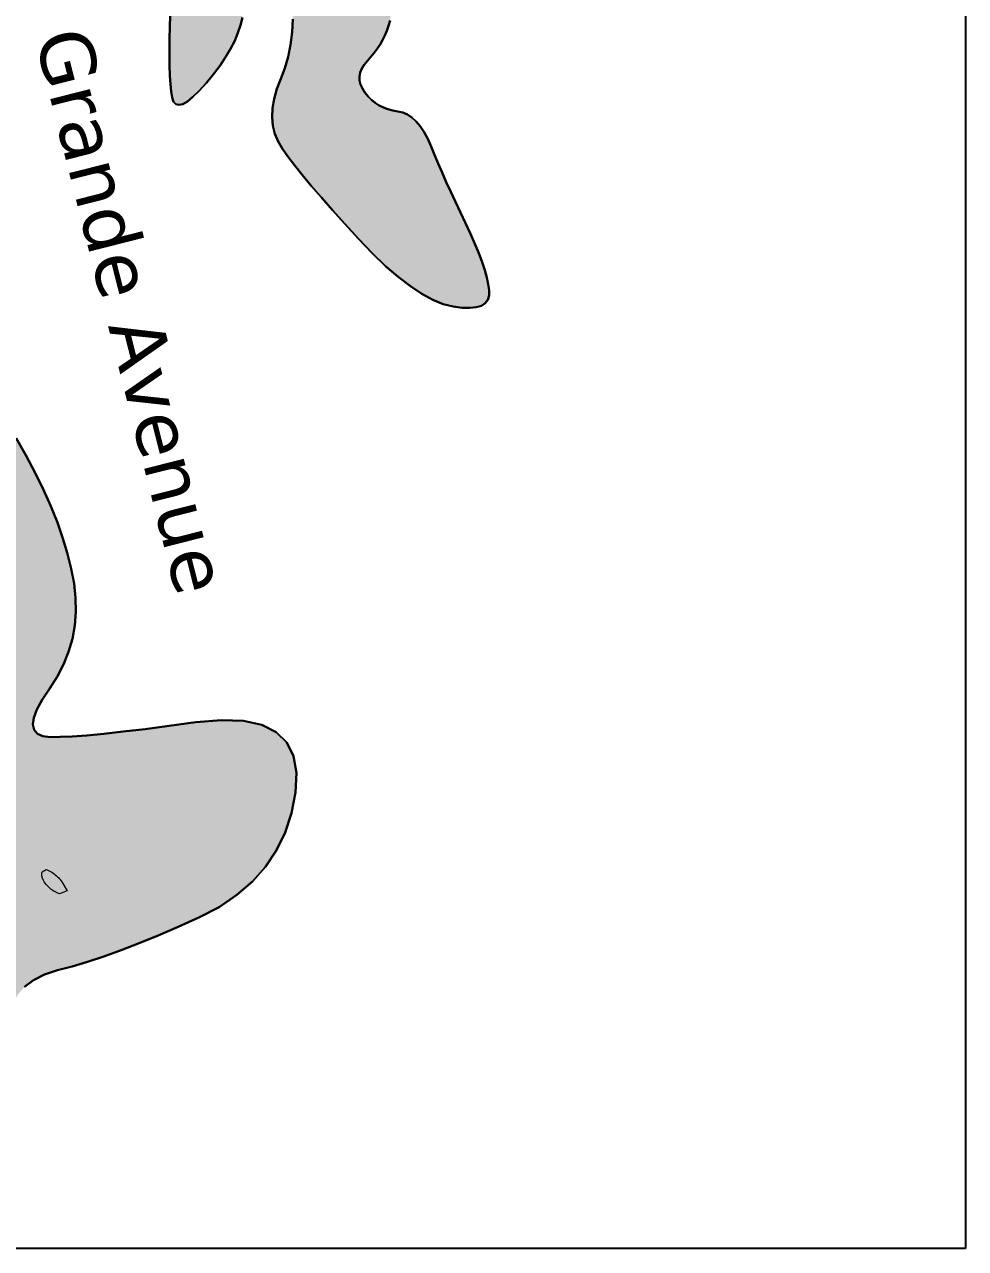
# Model space of a CAD drawing. Header units: metres. Extents: x -1178 to 131, y -250 to 398.
# Drawn here: x -665.6 to -561.7, y 154.3 to 289.4 of the extents above; entities that cross this region are included whole.
import ezdxf

# ---------------------------------------------------------------- set-up
doc = ezdxf.new("R2010")
doc.units = ezdxf.units.M
doc.header["$MEASUREMENT"] = 0
for name, color, linetype in [('Espace Papier - Cadre Visible', 250, 'Continuous'), ('Topo Dessin - Galeries', 1, 'Continuous'), ('Topo Dessin - Légendes Grosses', 250, 'Continuous'), ('Topo Dessin - Spéléothèmes', 26, 'Continuous')]:
    doc.layers.add(name, color=color, linetype=linetype)
doc.layers.add('Topo Dessin - Fond', color=7, linetype='Continuous', true_color=0xdedede)

# ---------------------------------------------------------------- blocks, each defined once
blk = doc.blocks.new('Pierre 025')
at = {"layer": 'Topo Dessin - Spéléothèmes'}
h = blk.add_hatch(color=255, dxfattribs=at)
h.dxf.hatch_style = 2
edge = h.paths.add_edge_path()
edge.add_spline(control_points=[(0.42, 0.59), (0.1, 0.59), (-0.22, 0.48), (-0.54, 0.37), (-0.86, 0.27), (-1.29, -0.05), (-1.29, -0.05), (-1.29, -0.05), (-1.29, -0.48), (-1.29, -0.48), (-1.29, -0.48), (-0.97, -0.8), (-0.54, -0.8), (-0.11, -0.8), (0.21, -0.7), (0.53, -0.59), (0.85, -0.48), (1.28, -0.16), (1.28, -0.16), (1.28, -0.16), (1.39, 0.59), (1.39, 0.59), (1.39, 0.59), (0.42, 0.59), (0.42, 0.59)], knot_values=[0, 0, 0, 0, 1, 1, 1, 2, 2, 2, 3, 3, 3, 4, 4, 4, 5, 5, 5, 6, 6, 6, 7, 7, 7, 8, 8, 8, 8], degree=3, periodic=0)
at = {"layer": 'Topo Dessin - Spéléothèmes', "lineweight": 9}
blk.add_open_spline([(0.42, 0.59), (0.1, 0.59), (-0.22, 0.48), (-0.54, 0.37), (-0.86, 0.27), (-1.29, -0.05), (-1.29, -0.05), (-1.29, -0.05), (-1.29, -0.48), (-1.29, -0.48), (-1.29, -0.48), (-0.97, -0.8), (-0.54, -0.8), (-0.11, -0.8), (0.21, -0.7), (0.53, -0.59), (0.85, -0.48), (1.28, -0.16), (1.28, -0.16), (1.28, -0.16), (1.39, 0.59), (1.39, 0.59), (1.39, 0.59), (0.42, 0.59), (0.42, 0.59)], degree=3, knots=[0, 0, 0, 0, 1, 1, 1, 2, 2, 2, 3, 3, 3, 4, 4, 4, 5, 5, 5, 6, 6, 6, 7, 7, 7, 8, 8, 8, 8], dxfattribs=at)

msp = doc.modelspace()

# ---------------------------------------------------------------- hatches: boundary and pattern name
at = {"layer": 'Topo Dessin - Fond'}
h = msp.add_hatch(color=256, dxfattribs=at)
h.dxf.hatch_style = 1
h.paths.add_polyline_path([(-641.16, 315.68), (-639.81, 314.48), (-638.99, 313.05), (-638.41, 311.29), (-637.99, 309.08), (-637.79, 307.07), (-637.67, 305.65), (-637.53, 304.2), (-637.38, 302.72), (-637.2, 301.2), (-637.01, 299.64), (-636.81, 298.05), (-636.59, 296.42), (-636.18, 293.59), (-635.98, 290.75), (-636.14, 287.85), (-636.66, 285.22), (-637.78, 282.29), (-638.07, 281.24), (-638.24, 280.2), (-638.28, 279.21), (-638.2, 278.26), (-637.98, 277.36), (-637.63, 276.51), (-637.16, 275.69), (-636.55, 274.85), (-635.82, 273.89), (-634.96, 272.82), (-633.98, 271.64), (-632.86, 270.34), (-631.62, 268.93), (-630.26, 267.41), (-628.76, 265.78), (-627.24, 264.18), (-625.77, 262.77), (-624.37, 261.56), (-623.03, 260.53), (-621.76, 259.69), (-620.54, 259.03), (-619.39, 258.57), (-618.3, 258.3), (-617.31, 258.17), (-616.46, 258.14), (-615.75, 258.21), (-615.18, 258.39), (-614.76, 258.66), (-614.47, 259.04), (-614.33, 259.52), (-614.33, 260.1), (-614.43, 260.77), (-614.59, 261.51), (-614.82, 262.32), (-615.11, 263.21), (-615.47, 264.17), (-615.9, 265.2), (-616.39, 266.31), (-616.94, 267.49), (-617.8, 269.29), (-618.83, 271.52), (-619.75, 273.6), (-620.99, 276.54), (-621.11, 276.81), (-621.51, 277.56), (-621.93, 278.2), (-622.38, 278.74), (-622.85, 279.17), (-623.36, 279.5), (-623.88, 279.72), (-624.43, 279.84), (-625.81, 280.07), (-627.34, 281.06), (-628.62, 282.61), (-628.66, 284.13), (-628.07, 285.08), (-627.38, 285.85), (-627.02, 286.29), (-626.68, 286.75), (-626.37, 287.23), (-626.09, 287.72), (-625.84, 288.22), (-625.62, 288.74), (-625.43, 289.27), (-625.27, 289.89), (-625.17, 290.67), (-625.11, 291.61), (-625.11, 292.7), (-625.16, 293.95), (-625.26, 295.36), (-625.41, 296.93), (-625.61, 298.65), (-625.84, 300.43), (-626.1, 302.15), (-626.38, 303.83), (-626.69, 305.46), (-627.02, 307.03), (-627.37, 308.56), (-627.74, 310.03), (-628.13, 311.45), (-628.55, 312.87), (-628.99, 314.33), (-629.45, 315.82), (-629.94, 317.36), (-630.45, 318.93), (-630.98, 320.55), (-631.53, 322.2), (-632.5, 325.06), (-633.17, 328.07), (-633.34, 331.24), (-632.93, 334.27), (-632.19, 336.42), (-631.66, 337.91), (-631.17, 339.51), (-630.74, 341.25), (-630.37, 343.11), (-630.04, 345.1), (-629.77, 347.21), (-629.56, 349.45), (-629.39, 351.81), (-629.32, 354.15), (-629.36, 356.31), (-629.53, 358.3), (-629.82, 360.11), (-630.23, 361.74), (-630.76, 363.19), (-631.41, 364.47), (-632.19, 365.58), (-633.35, 367.21), (-634.12, 369.29), (-634.51, 370.83), (-634.78, 372.51), (-634.91, 374.35), (-634.92, 376.33), (-634.81, 378.47), (-634.67, 380.59), (-634.64, 382.54), (-634.7, 384.31), (-634.85, 385.91), (-635.1, 387.33), (-635.45, 388.58), (-635.89, 389.65), (-636.43, 390.55), (-637.02, 391.26), (-637.63, 391.78), (-638.24, 392.11), (-638.87, 392.24), (-639.5, 392.18), (-640.15, 391.92), (-640.81, 391.47), (-641.48, 390.82), (-642.14, 390.06), (-642.74, 389.25), (-643.3, 388.41), (-643.81, 387.53), (-644.27, 386.61), (-644.68, 385.65), (-645.05, 384.65), (-645.36, 383.61), (-645.63, 382.58), (-645.86, 381.62), (-646.03, 380.72), (-646.15, 379.89), (-646.23, 379.13), (-646.26, 378.43), (-646.25, 377.8), (-646.18, 377.23), (-646.04, 376.33), (-645.82, 374.61), (-645.56, 372.37), (-645.24, 369.27), (-644.97, 366.45), (-644.77, 363.52), (-644.65, 360.77), (-644.63, 358.34), (-644.68, 356.3), (-644.72, 354.81), (-644.77, 353.14), (-644.83, 351.3), (-644.9, 349.27), (-644.99, 347.06), (-645.08, 344.67), (-645.19, 342.1), (-645.38, 339.53), (-645.72, 337.13), (-646.21, 334.9), (-646.86, 332.84), (-647.66, 330.95), (-648.61, 329.24), (-649.71, 327.7), (-650.97, 326.32), (-652.88, 324.56), (-655.5, 322.74), (-657.46, 322.58), (-658.46, 323.66), (-658.96, 324.13), (-659.51, 324.58), (-660.1, 325.02), (-660.75, 325.44), (-661.44, 325.84), (-662.18, 326.23), (-662.97, 326.6), (-663.81, 326.86), (-664.71, 326.93), (-665.67, 326.81), (-666.69, 326.51), (-667.77, 326), (-668.91, 325.31), (-670.1, 324.43), (-672.6, 322.29), (-674.19, 321.12), (-675.79, 320.1), (-677.52, 319.14), (-679.38, 318.23), (-681.36, 317.38), (-684.32, 316.28), (-671.69, 304.22), (-670.66, 304.92), (-669.09, 305.09), (-667.36, 304.9), (-665.34, 304.38), (-663.6, 303.73), (-662.43, 303.34), (-661.33, 303.12), (-660.29, 303.07), (-659.31, 303.19), (-658.4, 303.48), (-657.54, 303.93), (-656.75, 304.56), (-655, 306.47), (-653.72, 306.88), (-652.55, 306.2), (-651.49, 304.46), (-650.54, 301.75), (-649.9, 298.81), (-649.64, 296.39), (-649.53, 294.71), (-649.49, 292.94), (-649.52, 291.11), (-649.58, 289.32), (-649.61, 287.7), (-649.62, 286.23), (-649.61, 284.94), (-649.58, 283.8), (-649.52, 282.83), (-649.44, 282.02), (-649.34, 281.37), (-649.18, 280.91), (-648.94, 280.63), (-648.6, 280.55), (-648.17, 280.65), (-647.65, 280.95), (-647.04, 281.44), (-646.34, 282.12), (-645.55, 283), (-644.76, 283.96), (-644.05, 284.9), (-643.43, 285.83), (-642.89, 286.74), (-642.43, 287.63), (-642.07, 288.51), (-641.78, 289.37), (-641.58, 290.21), (-641.45, 291.07), (-641.36, 291.99), (-641.32, 292.96), (-641.33, 294), (-641.39, 295.08), (-641.5, 296.23), (-641.65, 297.43), (-641.85, 298.68), (-642.18, 300.62), (-642.56, 303.26), (-642.88, 305.96), (-643.17, 308.88), (-643.34, 311.39), (-643.34, 314.44), (-642.59, 316.14)])
h = msp.add_hatch(color=256, dxfattribs=at)
h.dxf.hatch_style = 1
h.paths.add_polyline_path([(-669.54, 249.07), (-670.45, 250.7), (-671.33, 252.26), (-672.18, 253.75), (-672.99, 255.17), (-673.71, 256.55), (-674.31, 257.9), (-674.78, 259.22), (-675.13, 260.51), (-675.35, 261.78), (-675.44, 263.02), (-675.4, 264.23), (-675.24, 265.42), (-675, 266.6), (-674.72, 267.81), (-674.41, 269.04), (-674.07, 270.29), (-673.69, 271.56), (-673.28, 272.86), (-672.83, 274.17), (-672.35, 275.51), (-702.41, 269.94), (-701.17, 269.31), (-700.1, 268.62), (-699.2, 267.87), (-698.48, 267.06), (-697.93, 266.19), (-697.56, 265.26), (-697.37, 264.27), (-697.27, 263.25), (-697.18, 262.25), (-697.11, 261.26), (-697.05, 260.28), (-697, 259.32), (-696.96, 258.37), (-696.94, 257.44), (-696.94, 256.52), (-696.91, 255.65), (-696.85, 254.87), (-696.73, 254.19), (-696.57, 253.6), (-696.36, 253.1), (-696.11, 252.69), (-695.81, 252.38), (-695.08, 251.92), (-695.47, 251.63), (-695.97, 251.44), (-696.71, 251.25), (-697.7, 251.05), (-698.94, 250.86), (-700.42, 250.66), (-701.96, 250.43), (-703.37, 250.16), (-704.64, 249.86), (-705.78, 249.51), (-706.79, 249.11), (-707.66, 248.68), (-708.4, 248.2), (-709.01, 247.69), (-709.45, 247.18), (-709.71, 246.75), (-709.78, 246.38), (-709.65, 246.07), (-709.34, 245.84), (-708.85, 245.67), (-708.16, 245.57), (-707.28, 245.53), (-706.27, 245.51), (-705.15, 245.45), (-703.95, 245.35), (-702.65, 245.21), (-701.25, 245.03), (-699.77, 244.81), (-698.18, 244.54), (-696.51, 244.24), (-694.91, 243.71), (-693.56, 242.75), (-692.45, 241.37), (-691.6, 239.56), (-691, 237.33), (-690.65, 234.67), (-690.54, 231.6), (-690.69, 228.09), (-690.95, 224.42), (-691.18, 220.83), (-691.4, 217.32), (-691.6, 213.89), (-691.77, 210.54), (-691.93, 207.27), (-692.06, 204.09), (-692.17, 200.98), (-692.28, 198), (-692.41, 195.19), (-692.56, 192.54), (-692.72, 190.11), (-667.22, 180.29), (-666.98, 181.18), (-666.43, 182.26), (-665.65, 183.18), (-664.65, 183.94), (-663.43, 184.55), (-661.98, 185.01), (-660.37, 185.43), (-658.67, 185.94), (-656.86, 186.53), (-654.96, 187.22), (-652.96, 187.99), (-650.86, 188.85), (-648.66, 189.8), (-646.37, 190.84), (-644.15, 192), (-642.18, 193.33), (-640.47, 194.81), (-639.01, 196.45), (-637.81, 198.26), (-636.86, 200.22), (-636.16, 202.35), (-635.72, 204.63), (-635.61, 206.83), (-635.93, 208.67), (-636.67, 210.16), (-637.84, 211.31), (-639.43, 212.1), (-641.44, 212.54), (-643.87, 212.64), (-646.73, 212.39), (-649.66, 211.99), (-652.33, 211.64), (-654.74, 211.36), (-656.88, 211.12), (-658.75, 210.95), (-660.37, 210.83), (-661.71, 210.77), (-662.79, 210.76), (-663.62, 210.87), (-664.22, 211.13), (-664.58, 211.55), (-664.71, 212.14), (-664.6, 212.88), (-664.26, 213.79), (-663.69, 214.86), (-662.88, 216.08), (-662.03, 217.41), (-661.32, 218.77), (-660.77, 220.17), (-660.35, 221.6), (-660.09, 223.08), (-659.97, 224.59), (-660, 226.13), (-660.17, 227.71), (-660.47, 229.33), (-660.88, 231), (-661.39, 232.7), (-662, 234.45), (-662.72, 236.24), (-663.54, 238.07), (-664.47, 239.95), (-665.5, 241.87), (-666.56, 243.77), (-667.59, 245.61), (-668.58, 247.37)])
h.paths.add_polyline_path([(-687.67, 249.86), (-687.95, 249.2), (-688.36, 248.76), (-688.91, 248.53), (-689.59, 248.52), (-690.31, 248.63), (-690.96, 248.76), (-691.55, 248.92), (-692.07, 249.11), (-692.53, 249.31), (-693.12, 249.66), (-693.51, 250.09), (-693.74, 250.45), (-693.99, 250.95), (-694.23, 251.59), (-694.49, 252.37), (-694.76, 253.29), (-694.96, 254.07), (-696.14, 254.07), (-695.32, 255.57), (-695.6, 256.87), (-695.84, 258.22), (-695.97, 259.46), (-695.99, 260.59), (-695.9, 261.6), (-695.69, 262.51), (-695.38, 263.31), (-694.96, 263.99), (-694.43, 264.57), (-693.85, 265.02), (-693.31, 265.31), (-692.79, 265.46), (-692.3, 265.45), (-691.84, 265.3), (-691.41, 264.99), (-691.01, 264.53), (-690.64, 263.92), (-690.28, 263.18), (-689.93, 262.31), (-689.58, 261.33), (-689.23, 260.23), (-688.89, 259.02), (-688.56, 257.68), (-688.22, 256.23), (-687.9, 254.65), (-687.64, 253.13), (-687.51, 251.82), (-687.52, 250.73)], flags=16)
h.paths.add_polyline_path([(-678.27, 228.37), (-677.28, 228.48), (-676.18, 228.47), (-675.07, 228.36), (-674.05, 228.17), (-673.12, 227.88), (-672.27, 227.51), (-671.52, 227.05), (-670.85, 226.5), (-670.27, 225.87), (-669.78, 225.14), (-669.4, 224.37), (-669.17, 223.6), (-669.1, 222.82), (-669.17, 222.04), (-669.39, 221.25), (-669.75, 220.46), (-670.27, 219.67), (-670.93, 218.87), (-671.68, 218.12), (-672.47, 217.49), (-673.3, 216.96), (-674.16, 216.53), (-675.06, 216.22), (-676, 216.01), (-676.97, 215.92), (-677.97, 215.93), (-678.94, 216.03), (-679.8, 216.21), (-680.54, 216.48), (-681.18, 216.82), (-681.7, 217.25), (-682.11, 217.75), (-682.4, 218.33), (-682.59, 219), (-682.69, 219.71), (-682.74, 220.45), (-682.74, 221.2), (-682.68, 221.97), (-682.58, 222.77), (-682.42, 223.58), (-682.21, 224.42), (-681.95, 225.27), (-681.6, 226.08), (-681.15, 226.77), (-680.59, 227.34), (-679.93, 227.8), (-679.15, 228.14)], flags=16)
h.paths.add_polyline_path([(-676.11, 226.14), (-672.59, 219.81), (-679.59, 219.81)], flags=0)
h.paths.add_polyline_path([(-677.89, 205.37), (-677.05, 205.4), (-676.14, 205.37), (-675.16, 205.3), (-674.17, 205.13), (-673.27, 204.79), (-672.44, 204.29), (-671.7, 203.64), (-671.03, 202.82), (-670.45, 201.84), (-669.94, 200.71), (-669.52, 199.41), (-669.22, 198.09), (-669.1, 196.86), (-669.16, 195.73), (-669.39, 194.71), (-669.8, 193.78), (-670.38, 192.96), (-671.14, 192.23), (-672.08, 191.6), (-673.1, 191.06), (-674.1, 190.59), (-675.08, 190.18), (-676.05, 189.84), (-677.01, 189.57), (-677.94, 189.37), (-678.86, 189.24), (-679.77, 189.17), (-680.62, 189.22), (-681.39, 189.43), (-682.06, 189.8), (-682.65, 190.32), (-683.15, 191.01), (-683.56, 191.86), (-683.89, 192.87), (-684.12, 194.04), (-684.29, 195.24), (-684.39, 196.36), (-684.43, 197.38), (-684.41, 198.32), (-684.33, 199.18), (-684.2, 199.94), (-684, 200.62), (-683.74, 201.2), (-683.44, 201.73), (-683.13, 202.23), (-682.8, 202.69), (-682.46, 203.13), (-682.1, 203.53), (-681.72, 203.89), (-681.33, 204.23), (-680.92, 204.53), (-680.47, 204.8), (-679.94, 205.01), (-679.33, 205.18), (-678.65, 205.3)], flags=16)
h.paths.add_polyline_path([(-679.77, 200.84), (-676.25, 194.51), (-683.25, 194.51)], flags=0)
h.paths.add_polyline_path([(-677.39, 193.3), (-671.05, 193.3), (-671.05, 204.16), (-677.39, 204.16)], flags=8)
h.paths.add_polyline_path([(-677.84, 224.92), (-670.58, 224.92), (-670.58, 235.77), (-677.84, 235.77)], flags=24)

# ---------------------------------------------------------------- linework, layer by layer
at = {"layer": 'Espace Papier - Cadre Visible'}
for p, q in [((-561.73, 397.75), (-561.73, 154.29)), ((-561.73, 154.29), (-963.06, 154.29))]:
    msp.add_line(p, q, dxfattribs=at)
at = {"layer": 'Topo Dessin - Fond'}
for points in [[(-649.52, 291.11), (-649.58, 289.32), (-649.61, 287.7), (-649.62, 286.23), (-649.61, 284.94), (-649.58, 283.8), (-649.52, 282.83), (-649.44, 282.02), (-649.34, 281.37), (-649.18, 280.91), (-648.94, 280.63), (-648.6, 280.55), (-648.17, 280.65), (-647.65, 280.95), (-647.04, 281.44), (-646.34, 282.12), (-645.55, 283), (-644.76, 283.96), (-644.05, 284.9), (-643.43, 285.83), (-642.89, 286.74), (-642.43, 287.63), (-642.07, 288.51), (-641.78, 289.37), (-641.58, 290.21)], [(-636.02, 290.02), (-636.1, 288.57), (-636.27, 287.19), (-636.53, 285.88), (-636.89, 284.63), (-637.34, 283.45), (-637.77, 282.32), (-638.07, 281.24), (-638.24, 280.2), (-638.28, 279.21), (-638.2, 278.26), (-637.98, 277.36), (-637.63, 276.51), (-637.16, 275.69), (-636.55, 274.85), (-635.82, 273.89), (-634.96, 272.82), (-633.98, 271.64), (-632.86, 270.34), (-631.62, 268.93), (-630.26, 267.41), (-628.76, 265.78), (-627.24, 264.18), (-625.77, 262.77), (-624.37, 261.56), (-623.03, 260.53), (-621.76, 259.69), (-620.54, 259.03), (-619.39, 258.57), (-618.3, 258.3), (-617.31, 258.17), (-616.46, 258.14), (-615.75, 258.21), (-615.18, 258.39), (-614.76, 258.66), (-614.47, 259.04), (-614.33, 259.52), (-614.33, 260.1), (-614.43, 260.77), (-614.59, 261.51), (-614.82, 262.32), (-615.11, 263.21), (-615.47, 264.17), (-615.9, 265.2), (-616.39, 266.31), (-616.94, 267.49), (-617.51, 268.69), (-618.06, 269.85), (-618.58, 270.96), (-619.06, 272.04), (-619.52, 273.08), (-619.95, 274.08), (-620.36, 275.04), (-620.73, 275.97), (-621.11, 276.81), (-621.51, 277.56), (-621.93, 278.2), (-622.38, 278.74), (-622.85, 279.17), (-623.36, 279.5), (-623.88, 279.72), (-624.43, 279.84), (-624.98, 279.93), (-625.5, 280.07), (-626, 280.26), (-626.46, 280.5), (-626.9, 280.78), (-627.31, 281.11), (-627.69, 281.49), (-628.04, 281.91), (-628.33, 282.36), (-628.53, 282.81), (-628.64, 283.25), (-628.65, 283.69), (-628.57, 284.13), (-628.4, 284.56), (-628.13, 284.99), (-627.77, 285.41), (-627.38, 285.85), (-627.02, 286.29), (-626.68, 286.75), (-626.37, 287.23), (-626.09, 287.72), (-625.84, 288.22), (-625.62, 288.74), (-625.43, 289.27), (-625.27, 289.89)], [(-665.65, 183.18), (-664.65, 183.94), (-663.43, 184.55), (-661.98, 185.01), (-660.37, 185.43), (-658.67, 185.94), (-656.86, 186.53), (-654.96, 187.22), (-652.96, 187.99), (-650.86, 188.85), (-648.66, 189.8), (-646.37, 190.84), (-644.15, 192), (-642.18, 193.33), (-640.47, 194.81), (-639.01, 196.45), (-637.81, 198.26), (-636.86, 200.22), (-636.16, 202.35), (-635.72, 204.63), (-635.61, 206.83), (-635.93, 208.67), (-636.67, 210.16), (-637.84, 211.31), (-639.43, 212.1), (-641.44, 212.54), (-643.87, 212.64), (-646.73, 212.39), (-649.66, 211.99), (-652.33, 211.64), (-654.74, 211.36), (-656.88, 211.12), (-658.75, 210.95), (-660.37, 210.83), (-661.71, 210.77), (-662.79, 210.76), (-663.62, 210.87), (-664.22, 211.13), (-664.58, 211.55), (-664.71, 212.14), (-664.6, 212.88), (-664.26, 213.79), (-663.69, 214.86), (-662.88, 216.08), (-662.03, 217.41), (-661.32, 218.77), (-660.77, 220.17), (-660.35, 221.6), (-660.09, 223.08), (-659.97, 224.59), (-660, 226.13), (-660.17, 227.71), (-660.47, 229.33), (-660.88, 231), (-661.39, 232.7), (-662, 234.45), (-662.72, 236.24), (-663.54, 238.07), (-664.47, 239.95), (-665.5, 241.87), (-666.56, 243.77)]]:
    msp.add_lwpolyline(points, dxfattribs=at)
at = {"layer": 'Topo Dessin - Galeries'}
for points in [[(-641.58, 290.21), (-641.78, 289.37), (-642.07, 288.51), (-642.43, 287.63), (-642.89, 286.74), (-643.43, 285.83), (-644.05, 284.9), (-644.76, 283.96), (-645.55, 283), (-646.34, 282.12), (-647.04, 281.44), (-647.65, 280.95), (-648.17, 280.65), (-648.6, 280.55), (-648.94, 280.63), (-649.18, 280.91), (-649.34, 281.37), (-649.44, 282.02), (-649.52, 282.83), (-649.58, 283.8), (-649.61, 284.94), (-649.62, 286.23), (-649.61, 287.7), (-649.58, 289.32), (-649.52, 291.11)], [(-625.27, 289.89), (-625.43, 289.27), (-625.62, 288.74), (-625.84, 288.22), (-626.09, 287.72), (-626.37, 287.23), (-626.68, 286.75), (-627.02, 286.29), (-627.38, 285.85), (-627.77, 285.41), (-628.13, 284.99), (-628.4, 284.56), (-628.57, 284.13), (-628.65, 283.69), (-628.64, 283.25), (-628.53, 282.81), (-628.33, 282.36), (-628.04, 281.91), (-627.69, 281.49), (-627.31, 281.11), (-626.9, 280.78), (-626.46, 280.5), (-626, 280.26), (-625.5, 280.07), (-624.98, 279.93), (-624.43, 279.84), (-623.88, 279.72), (-623.36, 279.5), (-622.85, 279.17), (-622.38, 278.74), (-621.93, 278.2), (-621.51, 277.56), (-621.11, 276.81), (-620.73, 275.97), (-620.36, 275.04), (-619.95, 274.08), (-619.52, 273.08), (-619.06, 272.04), (-618.58, 270.96), (-618.06, 269.85), (-617.51, 268.69), (-616.94, 267.49), (-616.39, 266.31), (-615.9, 265.2), (-615.47, 264.17), (-615.11, 263.21), (-614.82, 262.32), (-614.59, 261.51), (-614.43, 260.77), (-614.33, 260.1), (-614.33, 259.52), (-614.47, 259.04), (-614.76, 258.66), (-615.18, 258.39), (-615.75, 258.21), (-616.46, 258.14), (-617.31, 258.17), (-618.3, 258.3), (-619.39, 258.57), (-620.54, 259.03), (-621.76, 259.69), (-623.03, 260.53), (-624.37, 261.56), (-625.77, 262.77), (-627.24, 264.18), (-628.76, 265.78), (-630.26, 267.41), (-631.62, 268.93), (-632.86, 270.34), (-633.98, 271.64), (-634.96, 272.82), (-635.82, 273.89), (-636.55, 274.85), (-637.16, 275.69), (-637.63, 276.51), (-637.98, 277.36), (-638.2, 278.26), (-638.28, 279.21), (-638.24, 280.2), (-638.07, 281.24), (-637.77, 282.32), (-637.34, 283.45), (-636.89, 284.63), (-636.53, 285.88), (-636.27, 287.19), (-636.1, 288.57), (-636.02, 290.02)], [(-666.56, 243.77), (-665.5, 241.87), (-664.47, 239.95), (-663.54, 238.07), (-662.72, 236.24), (-662, 234.45), (-661.39, 232.7), (-660.88, 231), (-660.47, 229.33), (-660.17, 227.71), (-660, 226.13), (-659.97, 224.59), (-660.09, 223.08), (-660.35, 221.6), (-660.77, 220.17), (-661.32, 218.77), (-662.03, 217.41), (-662.88, 216.08), (-663.69, 214.86), (-664.26, 213.79), (-664.6, 212.88), (-664.71, 212.14), (-664.58, 211.55), (-664.22, 211.13), (-663.62, 210.87), (-662.79, 210.76), (-661.71, 210.77), (-660.37, 210.83), (-658.75, 210.95), (-656.88, 211.12), (-654.74, 211.36), (-652.33, 211.64), (-649.66, 211.99), (-646.73, 212.39), (-643.87, 212.64), (-641.44, 212.54), (-639.43, 212.1), (-637.84, 211.31), (-636.67, 210.16), (-635.93, 208.67), (-635.61, 206.83), (-635.72, 204.63), (-636.16, 202.35), (-636.86, 200.22), (-637.81, 198.26), (-639.01, 196.45), (-640.47, 194.81), (-642.18, 193.33), (-644.15, 192), (-646.37, 190.84), (-648.66, 189.8), (-650.86, 188.85), (-652.96, 187.99), (-654.96, 187.22), (-656.86, 186.53), (-658.67, 185.94), (-660.37, 185.43), (-661.98, 185.01), (-663.43, 184.55), (-664.65, 183.94), (-665.65, 183.18)]]:
    msp.add_lwpolyline(points, dxfattribs=at)

# ---------------------------------------------------------------- block references
at = {"layer": 'Topo Dessin - Spéléothèmes', "xscale": 1.2, "yscale": 1.2, "zscale": 1.2, "rotation": 301.0615860222043}
msp.add_blockref('Pierre 025', (-662.4, 194.86), dxfattribs=at)

# ---------------------------------------------------------------- texts
at = {"layer": 'Topo Dessin - Légendes Grosses', "linetype": 'Continuous', "insert": (-658.72, 289.58), "char_height": 6, "attachment_point": 1, "rotation": 284.25}
msp.add_mtext_dynamic_manual_height_columns('{\\fVerdana|b0|i0|c0|p34;Grande Avenue}', width=65.5246, gutter_width=12.5, heights=[0], dxfattribs=at)

doc.saveas('drawing.dxf')
